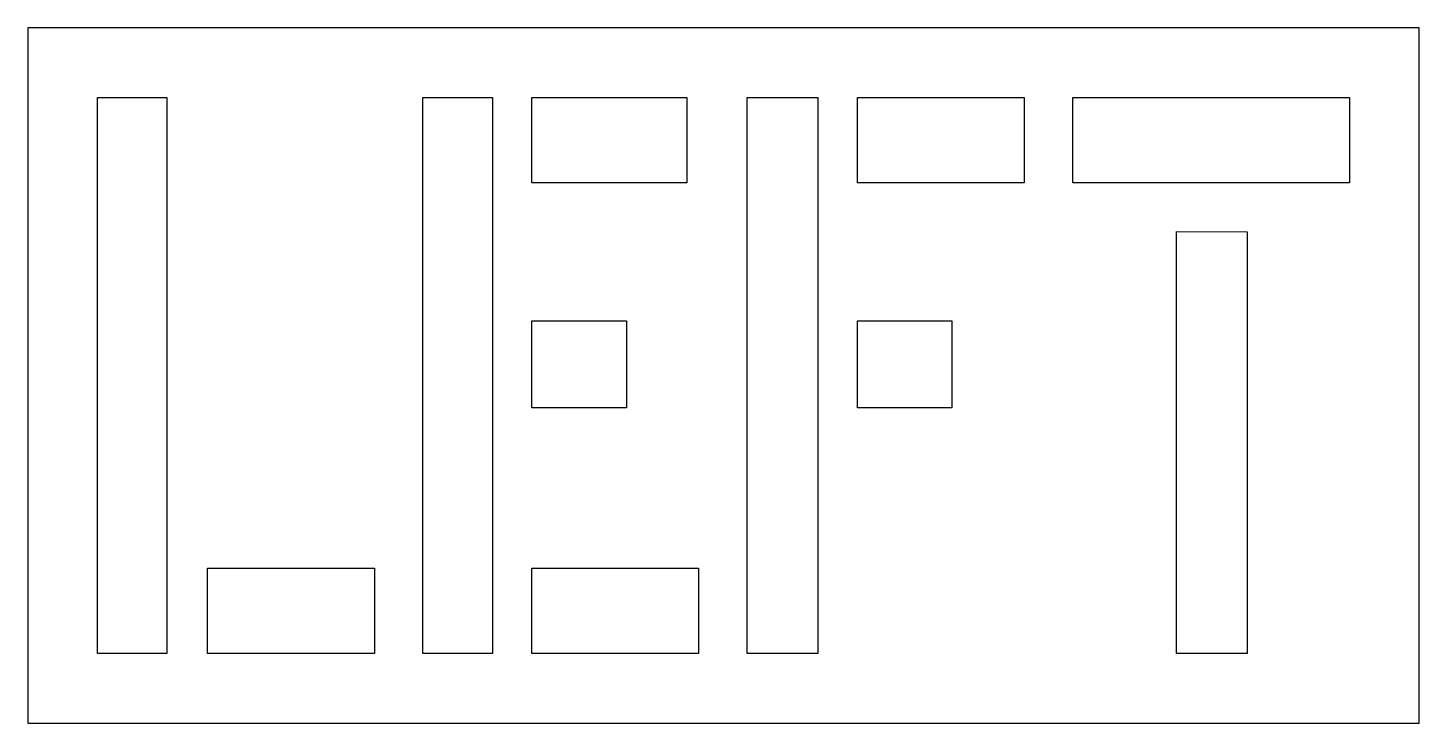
# Model space of a CAD drawing. Header units: inches. Extents: x 0 to 60, y 0 to 30.
import ezdxf

# ---------------------------------------------------------------- set-up
doc = ezdxf.new("R2010")
doc.units = ezdxf.units.IN
doc.header["$MEASUREMENT"] = 0
doc.layers.add('CUT', color=1, linetype='Continuous')

msp = doc.modelspace()

# ---------------------------------------------------------------- linework, layer by layer
at = {"layer": 'CUT'}
for points in [[(0, 0), (60, 0), (60, 30), (0, 30)], [(28.415, 23.312), (21.736, 23.312), (21.736, 27), (28.415, 27)], [(42.962, 27), (42.962, 23.312), (35.774, 23.312), (35.774, 27)], [(45.059, 27), (57, 27), (57, 23.312), (45.058, 23.312)], [(3, 3.004), (3, 26.998), (6, 26.997), (6, 3.007)], [(20.038, 26.998), (20.038, 3.004), (17.038, 3.007), (17.038, 26.997)], [(34.075, 26.998), (34.075, 3.004), (31.019, 3.009), (31.019, 26.996)], [(52.585, 21.202), (52.585, 3.004), (49.528, 3.002), (49.528, 21.209)], [(21.736, 13.61), (21.736, 17.355), (25.811, 17.355), (25.811, 13.61)], [(35.774, 17.355), (39.849, 17.355), (39.849, 13.61), (35.774, 13.61)], [(14.943, 6.688), (14.943, 3), (7.755, 3), (7.755, 6.688)], [(28.925, 3), (21.736, 3), (21.736, 6.688), (28.925, 6.688)]]:
    msp.add_lwpolyline(points, close=True, dxfattribs=at)

doc.saveas('drawing.dxf')
